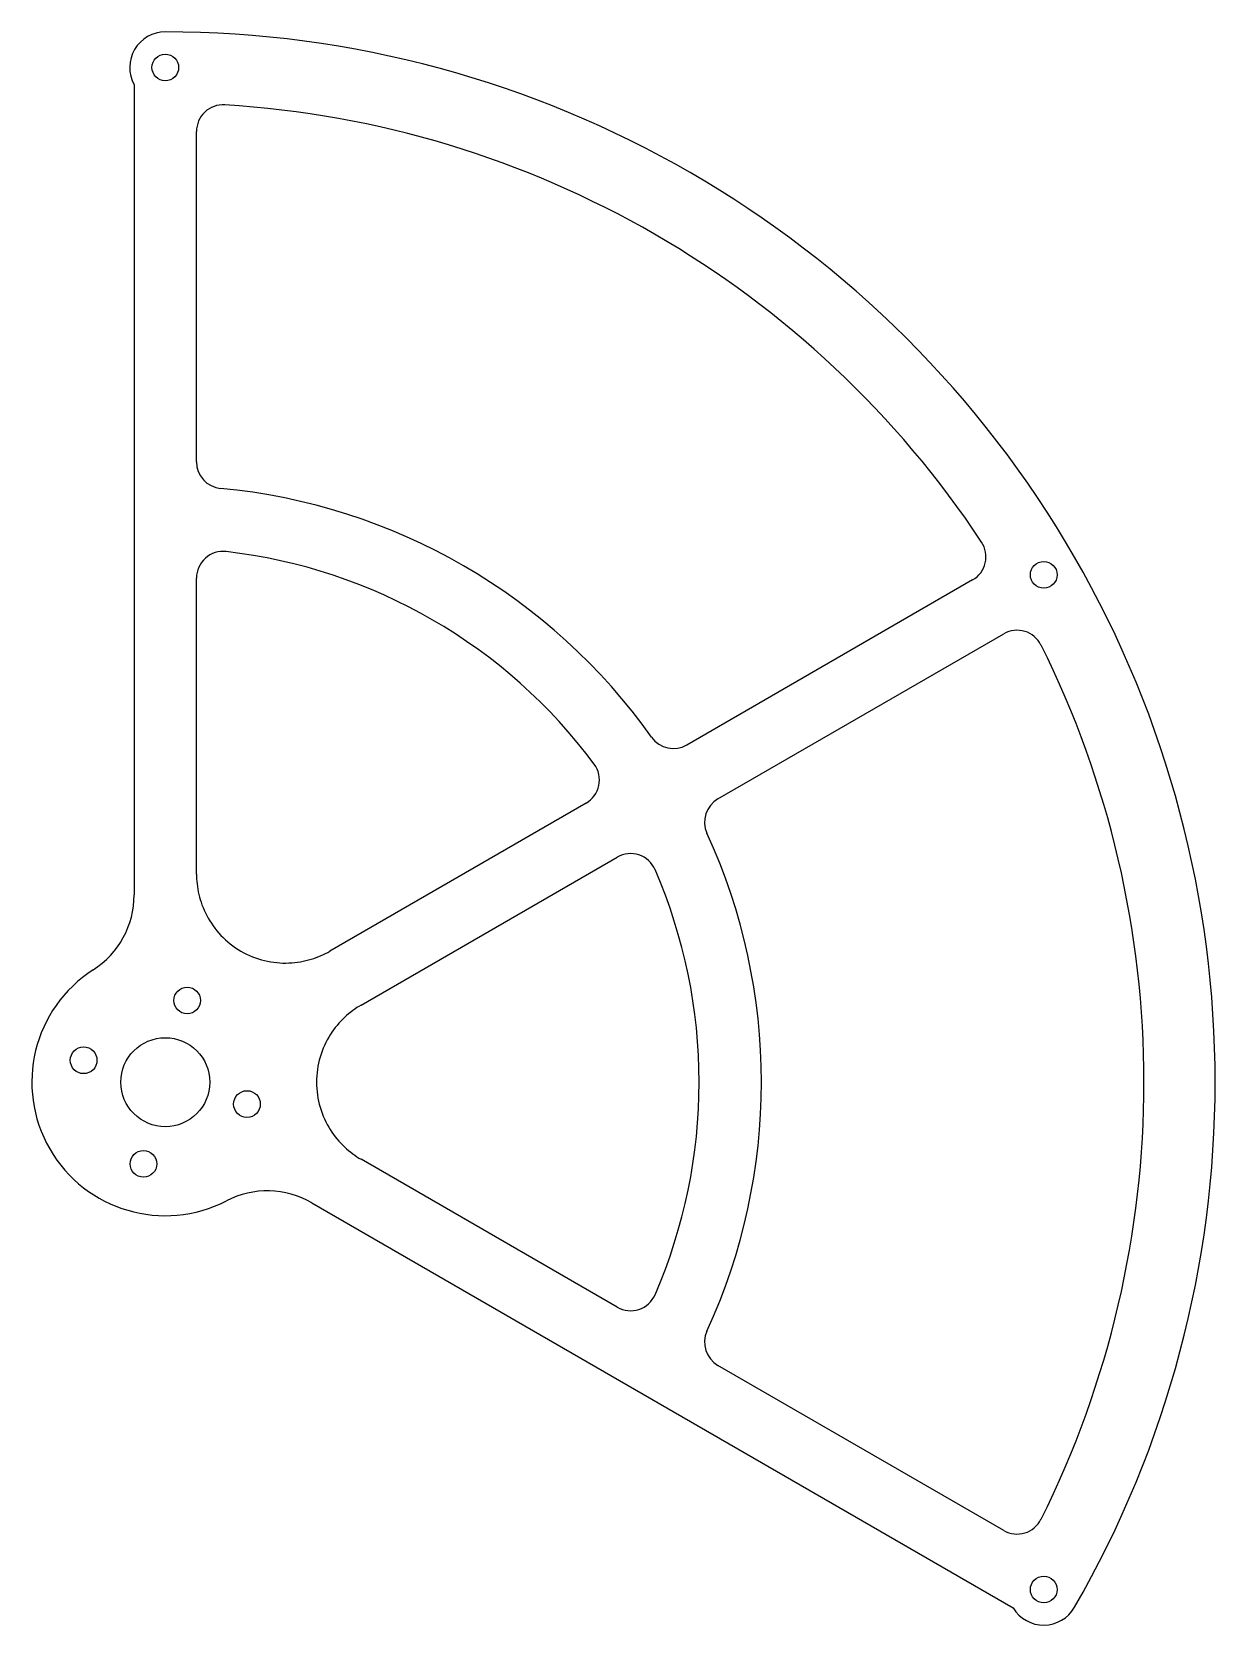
# Model space of a CAD drawing. Header units: millimetres. Extents: x -15 to 118, y -61 to 118.
import ezdxf

# ---------------------------------------------------------------- set-up
doc = ezdxf.new("R2010")
doc.units = ezdxf.units.MM

msp = doc.modelspace()

# ---------------------------------------------------------------- linework, layer by layer
at = {"color": 7, "linetype": 'Continuous', "lineweight": 25}
for p, q in [((-3.5, 112.06), (-3.5, 21.04)), ((3.5, 69.7), (3.5, 106.8)), ((3.5, 23.38), (3.5, 56.63)), ((90.74, 56.43), (58.61, 37.88)), ((62.11, 31.82), (94.24, 50.37)), ((47.29, 31.35), (18.5, 14.72)), ((22, 8.66), (50.79, 25.28)), ((50.79, -25.28), (22, -8.66)), ((16.47, -13.55), (95.3, -59.06)), ((94.24, -50.37), (62.11, -31.82))]:
    msp.add_line(p, q, dxfattribs=at)
for centre, radius in [((0, 114), 1.5), ((98.73, 57), 1.5), ((2.46, 9.18), 1.5), ((-9.18, 2.46), 1.5), ((0, 0), 5), ((9.18, -2.46), 1.5), ((-2.46, -9.18), 1.5), ((98.73, -57), 1.5)]:
    msp.add_circle(centre, radius, dxfattribs=at)
for centre, radius, start, end in [((0, 114), 4, 90, 208.955), ((0, 0), 118, 330, 90), ((6.5, 106.8), 3, 86.5173, 180), ((0, 0), 110, 33.4827, 86.5173), ((6.5, 69.7), 3, 180, 264.672), ((0, 0), 67, 35.328, 84.672), ((6.5, 56.63), 3, 83.452, 180), ((0, 0), 60, 36.548, 83.452), ((89.24, 59.03), 3, 300, 33.4827), ((95.74, 47.77), 3, 26.5173, 120), ((0, 0), 110, 333.4827, 26.5173), ((57.11, 40.48), 3, 215.328, 300), ((45.79, 33.94), 3, 300, 36.548), ((63.61, 29.22), 3, 120, 204.672), ((0, 0), 67, 335.328, 24.672), ((52.29, 22.68), 3, 23.452, 120), ((0, 0), 60, 336.548, 23.452), ((-13.5, 21.04), 10, 302.6836, 0), ((0, 0), 15, 122.6836, 297.3164), ((11.47, -22.21), 10, 60, 117.3164), ((52.29, -22.68), 3, 240, 336.548), ((63.61, -29.22), 3, 155.328, 240), ((95.74, -47.77), 3, 240, 333.4827), ((98.73, -57), 4, 211.045, 330)]:
    msp.add_arc(centre, radius, start, end, dxfattribs=at)
for points in [[(3.5, 23.38), (3.5, 22.66), (3.58, 21.89), (3.95, 20.31), (4.24, 19.51), (5.07, 17.93), (5.61, 17.17), (6.9, 15.81), (7.67, 15.2), (9.33, 14.24), (10.24, 13.88), (12.07, 13.44), (13, 13.36), (14.77, 13.42), (15.62, 13.58), (17.17, 14.05), (17.88, 14.36), (18.5, 14.72)], [(22, 8.66), (21.37, 8.3), (20.75, 7.85), (19.57, 6.74), (19.01, 6.08), (18.07, 4.58), (17.67, 3.73), (17.14, 1.92), (17, 0.96), (17, -0.96), (17.14, -1.92), (17.67, -3.73), (18.07, -4.58), (19.01, -6.08), (19.57, -6.74), (20.75, -7.85), (21.37, -8.3), (22, -8.66)]]:
    msp.add_open_spline(points, degree=3, knots=[0, 0, 0, 0, 0.125, 0.125, 0.25, 0.25, 0.375, 0.375, 0.5, 0.5, 0.625, 0.625, 0.75, 0.75, 0.875, 0.875, 1, 1, 1, 1], dxfattribs=at)

doc.saveas('drawing.dxf')
